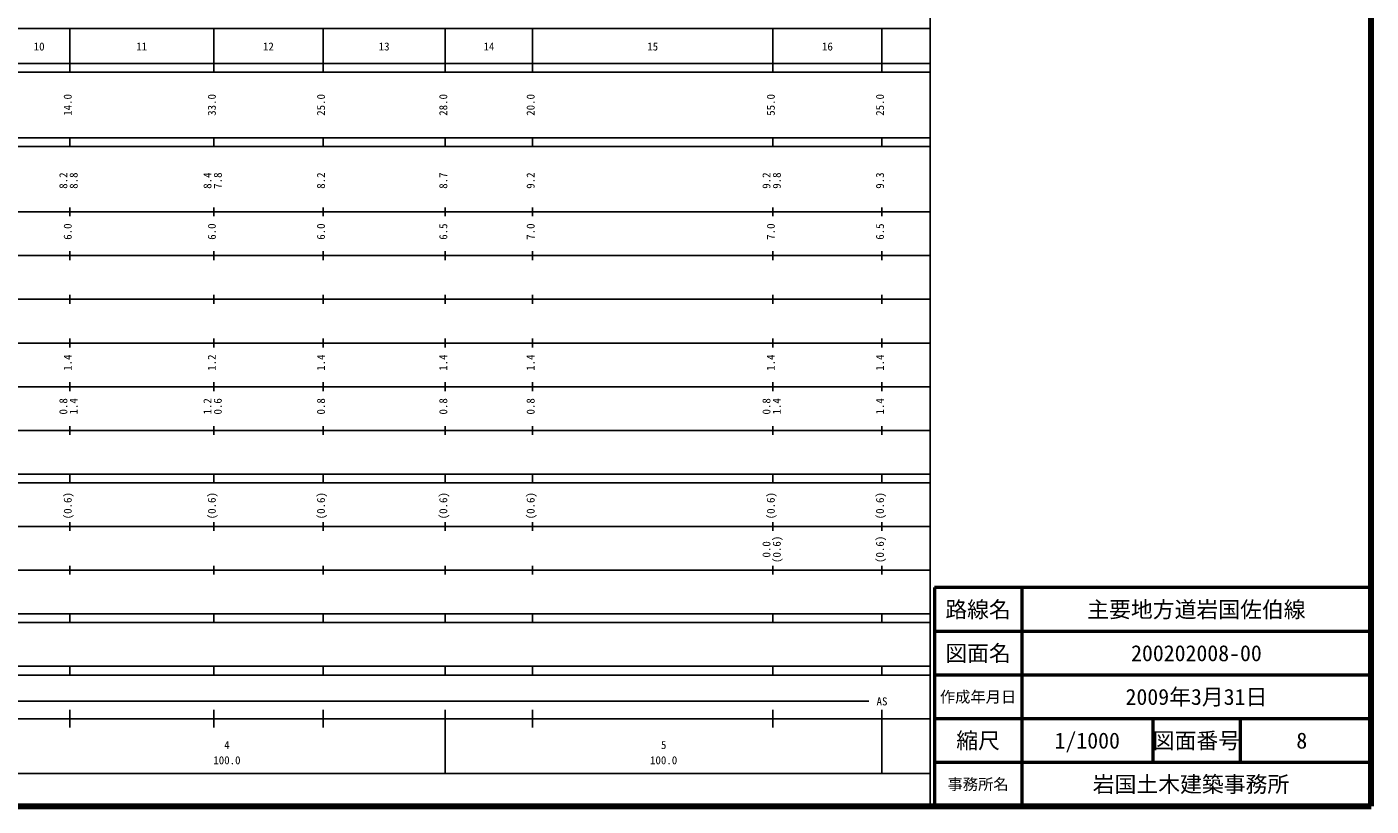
# Model space of a CAD drawing. Units: millimetres on the paper, enlarged 1000 times. Extents: x 40000 to 680000, y 20000 to 380000.
# Drawn here: x 372194 to 680000, y 20000 to 198357 of the extents above; entities that cross this region are included whole.
import ezdxf
from ezdxf.enums import TextEntityAlignment as Align

# ---------------------------------------------------------------- set-up
doc = ezdxf.new("R2010")
doc.units = ezdxf.units.MM
doc.header["$LTSCALE"] = 1000
for name, color, linetype, lineweight in [('M-TTL', 2, 'Continuous', 140), ('M-TTL-BAND', 7, 'Continuous', 25), ('M-TTL-FRAM', 2, 'Continuous', 50), ('M-TTL-LINE', 7, 'Continuous', 50)]:
    doc.layers.add(name, color=color, linetype=linetype, lineweight=lineweight)
doc.layers.add('M-TTL-TXT', color=7, linetype='Continuous')
doc.styles.add('ＭＳ ゴシック', font='')
doc.styles.get('ＭＳ ゴシック').set_extended_font_data('MS Gothic')

msp = doc.modelspace()

# ---------------------------------------------------------------- linework, layer by layer
at = {"layer": 'M-TTL'}
for p, q in [((680000, 20000), (680000, 380000)), ((40000, 20000), (680000, 20000))]:
    msp.add_line(p, q, dxfattribs=at)
at = {"layer": 'M-TTL-BAND'}
for p, q in [((579000, 20000), (579000, 370000)), ((68000, 198000), (579000, 198000)), ((382000, 188000), (382000, 198000)), ((415000, 188000), (415000, 198000)), ((440000, 188000), (440000, 198000)), ((468000, 188000), (468000, 198000)), ((488000, 188000), (488000, 198000)), ((543000, 188000), (543000, 198000)), ((568000, 188000), (568000, 198000)), ((40000, 190000), (579000, 190000)), ((40000, 188000), (579000, 188000)), ((40000, 173000), (579000, 173000)), ((382000, 171000), (382000, 173000)), ((415000, 171000), (415000, 173000)), ((440000, 171000), (440000, 173000)), ((468000, 171000), (468000, 173000)), ((488000, 171000), (488000, 173000)), ((543000, 171000), (543000, 173000)), ((568000, 171000), (568000, 173000)), ((40000, 171000), (579000, 171000)), ((382000, 155000), (382000, 157000)), ((415000, 155000), (415000, 157000)), ((440000, 155000), (440000, 157000)), ((468000, 155000), (468000, 157000)), ((488000, 155000), (488000, 157000)), ((543000, 155000), (543000, 157000)), ((568000, 155000), (568000, 157000)), ((40000, 156000), (579000, 156000)), ((46000, 146000), (579000, 146000)), ((382000, 145000), (382000, 147000)), ((415000, 145000), (415000, 147000)), ((440000, 145000), (440000, 147000)), ((468000, 145000), (468000, 147000)), ((488000, 145000), (488000, 147000)), ((543000, 145000), (543000, 147000)), ((568000, 145000), (568000, 147000)), ((52000, 136000), (579000, 136000)), ((382000, 135000), (382000, 137000)), ((415000, 135000), (415000, 137000)), ((440000, 135000), (440000, 137000)), ((468000, 135000), (468000, 137000)), ((488000, 135000), (488000, 137000)), ((543000, 135000), (543000, 137000)), ((568000, 135000), (568000, 137000)), ((382000, 125000), (382000, 127000)), ((415000, 125000), (415000, 127000)), ((440000, 125000), (440000, 127000)), ((468000, 125000), (468000, 127000)), ((488000, 125000), (488000, 127000)), ((543000, 125000), (543000, 127000)), ((568000, 125000), (568000, 127000)), ((46000, 126000), (579000, 126000)), ((382000, 115000), (382000, 117000)), ((415000, 115000), (415000, 117000)), ((440000, 115000), (440000, 117000)), ((468000, 115000), (468000, 117000)), ((488000, 115000), (488000, 117000)), ((543000, 115000), (543000, 117000)), ((568000, 115000), (568000, 117000)), ((52000, 116000), (579000, 116000)), ((46000, 106000), (579000, 106000)), ((382000, 105000), (382000, 107000)), ((415000, 105000), (415000, 107000)), ((440000, 105000), (440000, 107000)), ((468000, 105000), (468000, 107000)), ((488000, 105000), (488000, 107000)), ((543000, 105000), (543000, 107000)), ((568000, 105000), (568000, 107000)), ((40000, 96000), (579000, 96000)), ((382000, 94000), (382000, 96000)), ((415000, 94000), (415000, 96000)), ((440000, 94000), (440000, 96000)), ((468000, 94000), (468000, 96000)), ((488000, 94000), (488000, 96000)), ((543000, 94000), (543000, 96000)), ((568000, 94000), (568000, 96000)), ((40000, 94000), (579000, 94000)), ((49000, 84000), (579000, 84000)), ((382000, 83000), (382000, 85000)), ((415000, 83000), (415000, 85000)), ((440000, 83000), (440000, 85000)), ((468000, 83000), (468000, 85000)), ((488000, 83000), (488000, 85000)), ((543000, 83000), (543000, 85000)), ((568000, 83000), (568000, 85000)), ((40000, 74000), (579000, 74000)), ((382000, 73000), (382000, 75000)), ((415000, 73000), (415000, 75000)), ((440000, 73000), (440000, 75000)), ((468000, 73000), (468000, 75000)), ((488000, 73000), (488000, 75000)), ((543000, 73000), (543000, 75000)), ((568000, 73000), (568000, 75000)), ((40000, 64000), (579000, 64000)), ((40000, 62000), (579000, 62000)), ((382000, 62000), (382000, 64000)), ((415000, 62000), (415000, 64000)), ((440000, 62000), (440000, 64000)), ((468000, 62000), (468000, 64000)), ((488000, 62000), (488000, 64000)), ((543000, 62000), (543000, 64000)), ((568000, 62000), (568000, 64000)), ((40000, 52000), (579000, 52000)), ((40000, 50000), (579000, 50000)), ((382000, 50000), (382000, 52000)), ((415000, 50000), (415000, 52000)), ((440000, 50000), (440000, 52000)), ((468000, 50000), (468000, 52000)), ((488000, 50000), (488000, 52000)), ((543000, 50000), (543000, 52000)), ((568000, 50000), (568000, 52000)), ((71000, 44000), (565000, 44000)), ((382000, 38000), (382000, 42000)), ((415000, 38000), (415000, 42000)), ((440000, 38000), (440000, 42000)), ((468000, 27500), (468000, 42000)), ((488000, 38000), (488000, 42000)), ((543000, 38000), (543000, 42000)), ((568000, 27500), (568000, 42000)), ((40000, 40000), (579000, 40000)), ((68000, 27500), (579000, 27500))]:
    msp.add_line(p, q, dxfattribs=at)
at = {"layer": 'M-TTL-FRAM'}
for p, q in [((680000, 70000), (580000, 70000)), ((580000, 70000), (580000, 20000))]:
    msp.add_line(p, q, dxfattribs=at)
at = {"layer": 'M-TTL-LINE'}
for p, q in [((600000, 70000), (600000, 20000)), ((680000, 60000), (580000, 60000)), ((680000, 50000), (580000, 50000)), ((680000, 40000), (580000, 40000)), ((630000, 40000), (630000, 30000)), ((650000, 40000), (650000, 30000)), ((680000, 30000), (580000, 30000))]:
    msp.add_line(p, q, dxfattribs=at)

# ---------------------------------------------------------------- texts
at = {"layer": 'M-TTL-BAND', "style": 'ＭＳ ゴシック'}
for s, p in [('10', (375000, 192405)), ('11', (398500, 192405)), ('12', (427500, 192405)), ('13', (454000, 192405)), ('14', (478000, 192405)), ('15', (515500, 192405)), ('16', (555500, 192405)), ('AS', (568000, 42500)), ('4', (418000, 32523)), ('5', (518000, 32523)), ('100.0', (418000, 29033)), ('100.0', (518000, 29033))]:
    msp.add_text(s, height=1833, dxfattribs=at).set_placement(p, align=Align.BOTTOM_CENTER)
for s, p in [('14.0', (383000, 180500)), ('33.0', (416000, 180500)), ('25.0', (441000, 180500)), ('28.0', (469000, 180500)), ('20.0', (489000, 180500)), ('55.0', (544000, 180500)), ('25.0', (569000, 180500)), ('8.2', (382000, 163174)), ('8.8', (384370, 163174)), ('8.4', (415000, 163174)), ('7.8', (417370, 163174)), ('8.2', (441000, 163174)), ('8.7', (469000, 163174)), ('9.2', (489000, 163174)), ('9.2', (543000, 163174)), ('9.8', (545370, 163174)), ('9.3', (569000, 163174)), ('6.0', (383000, 151500)), ('6.0', (416000, 151500)), ('6.0', (441000, 151500)), ('6.5', (469000, 151500)), ('7.0', (489000, 151500)), ('7.0', (544000, 151500)), ('6.5', (569000, 151500)), ('1.4', (383000, 121500)), ('1.2', (416000, 121500)), ('1.4', (441000, 121500)), ('1.4', (469000, 121500)), ('1.4', (489000, 121500)), ('1.4', (544000, 121500)), ('1.4', (569000, 121500)), ('0.8', (382000, 111500)), ('1.4', (384370, 111500)), ('1.2', (415000, 111500)), ('0.6', (417370, 111500)), ('0.8', (441000, 111500)), ('0.8', (469000, 111500)), ('0.8', (489000, 111500)), ('0.8', (543000, 111500)), ('1.4', (545370, 111500)), ('1.4', (569000, 111500)), ('(0.6)', (383000, 88764)), ('(0.6)', (416000, 88764)), ('(0.6)', (441000, 88764)), ('(0.6)', (469000, 88764)), ('(0.6)', (489000, 88764)), ('(0.6)', (544000, 88764)), ('(0.6)', (569000, 88764)), ('0.0', (543000, 78764)), ('(0.6)', (545370, 78764)), ('(0.6)', (569000, 78764))]:
    msp.add_text(s, height=1833, rotation=90, dxfattribs=at).set_placement(p, align=Align.BOTTOM_CENTER)
at = {"layer": 'M-TTL-TXT', "style": 'ＭＳ ゴシック'}
for s, height, p in [('路線名', 3666, (590000, 65000)), ('路線名', 3666, (590000, 65000)), ('主要地方道岩国佐伯線', 3666, (640000, 65000)), ('図面名', 3666, (590000, 55000)), ('図面名', 3666, (590000, 55000)), ('200202008-00', 3666, (640000, 55000)), ('作成年月日', 2566, (590000, 45000)), ('作成年月日', 2566, (590000, 45000)), ('2009年3月31日', 3666, (640000, 45000)), ('縮尺', 3666, (590000, 35000)), ('縮尺', 3666, (590000, 35000)), ('1/1000', 3666, (615000, 35000)), ('図面番号', 3666, (640000, 35000)), ('図面番号', 3666, (640000, 35000)), ('8', 3666, (664125, 35000)), ('事務所名', 2566, (590000, 25000)), ('事務所名', 2566, (590000, 25000)), ('岩国土木建築事務所 ', 3666, (640000, 25000))]:
    msp.add_text(s, height=height, dxfattribs=at).set_placement(p, align=Align.MIDDLE_CENTER)

doc.saveas('drawing.dxf')
